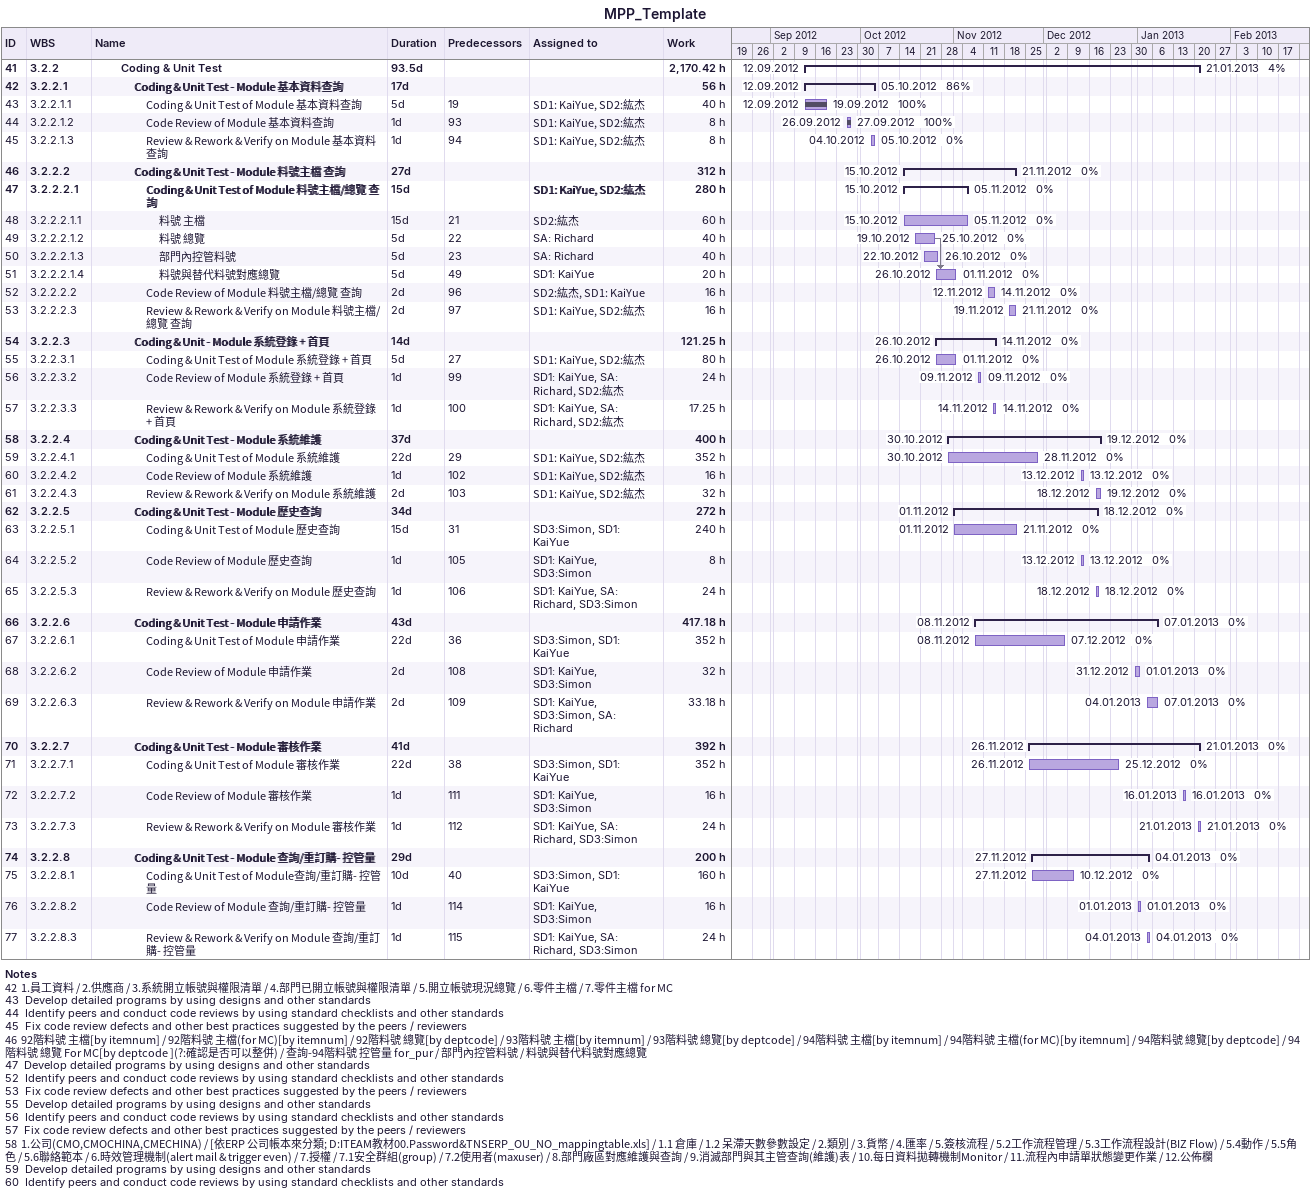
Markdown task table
MPP_Template

| ID | WBS | Task | Duration | Start | Finish | Predecessors | Resources | % complete | Work (h) |
|---|---|---|---|---|---|---|---|---|---|
| 41 | 3.2.2 | **Coding & Unit Test** | 93.5d | 2012-09-12 | 2013-01-21 |  |  | 4 | 2170.42 |
| 42 | 3.2.2.1 | **Coding & Unit Test - Module 基本資料查詢** | 17d | 2012-09-12 | 2012-10-05 |  |  | 86 | 56 |
| 43 | 3.2.2.1.1 | Coding & Unit Test of Module 基本資料查詢 | 5d | 2012-09-12 | 2012-09-19 | 19 | SD1: KaiYue, SD2:紘杰 | 100 | 40 |
| 44 | 3.2.2.1.2 | Code Review of Module 基本資料查詢 | 1d | 2012-09-26 | 2012-09-27 | 93 | SD1: KaiYue, SD2:紘杰 | 100 | 8 |
| 45 | 3.2.2.1.3 | Review & Rework & Verify on Module 基本資料查詢 | 1d | 2012-10-04 | 2012-10-05 | 94 | SD1: KaiYue, SD2:紘杰 | 0 | 8 |
| 46 | 3.2.2.2 | **Coding & Unit Test - Module 料號主檔 查詢** | 27d | 2012-10-15 | 2012-11-21 |  |  | 0 | 312 |
| 47 | 3.2.2.2.1 | **Coding & Unit Test of Module 料號主檔/總覽 查詢** | 15d | 2012-10-15 | 2012-11-05 |  | SD1: KaiYue, SD2:紘杰 | 0 | 280 |
| 48 | 3.2.2.2.1.1 | 料號 主檔 | 15d | 2012-10-15 | 2012-11-05 | 21 | SD2:紘杰 | 0 | 60 |
| 49 | 3.2.2.2.1.2 | 料號 總覽 | 5d | 2012-10-19 | 2012-10-25 | 22 | SA: Richard | 0 | 40 |
| 50 | 3.2.2.2.1.3 | 部門內控管料號 | 5d | 2012-10-22 | 2012-10-26 | 23 | SA: Richard | 0 | 40 |
| 51 | 3.2.2.2.1.4 | 料號與替代料號對應總覽 | 5d | 2012-10-26 | 2012-11-01 | 49 | SD1: KaiYue | 0 | 20 |
| 52 | 3.2.2.2.2 | Code Review of Module 料號主檔/總覽 查詢 | 2d | 2012-11-12 | 2012-11-14 | 96 | SD2:紘杰, SD1: KaiYue | 0 | 16 |
| 53 | 3.2.2.2.3 | Review & Rework & Verify on Module 料號主檔/總覽 查詢 | 2d | 2012-11-19 | 2012-11-21 | 97 | SD1: KaiYue, SD2:紘杰 | 0 | 16 |
| 54 | 3.2.2.3 | **Coding & Unit - Module 系統登錄 + 首頁** | 14d | 2012-10-26 | 2012-11-14 |  |  | 0 | 121.25 |
| 55 | 3.2.2.3.1 | Coding & Unit Test of Module 系統登錄 + 首頁 | 5d | 2012-10-26 | 2012-11-01 | 27 | SD1: KaiYue, SD2:紘杰 | 0 | 80 |
| 56 | 3.2.2.3.2 | Code Review of Module 系統登錄 + 首頁 | 1d | 2012-11-09 | 2012-11-09 | 99 | SD1: KaiYue, SA: Richard, SD2:紘杰 | 0 | 24 |
| 57 | 3.2.2.3.3 | Review & Rework & Verify on Module 系統登錄 + 首頁 | 1d | 2012-11-14 | 2012-11-14 | 100 | SD1: KaiYue, SA: Richard, SD2:紘杰 | 0 | 17.25 |
| 58 | 3.2.2.4 | **Coding & Unit Test - Module 系統維護** | 37d | 2012-10-30 | 2012-12-19 |  |  | 0 | 400 |
| 59 | 3.2.2.4.1 | Coding & Unit Test of Module 系統維護 | 22d | 2012-10-30 | 2012-11-28 | 29 | SD1: KaiYue, SD2:紘杰 | 0 | 352 |
| 60 | 3.2.2.4.2 | Code Review of Module 系統維護 | 1d | 2012-12-13 | 2012-12-13 | 102 | SD1: KaiYue, SD2:紘杰 | 0 | 16 |
| 61 | 3.2.2.4.3 | Review & Rework & Verify on Module 系統維護 | 2d | 2012-12-18 | 2012-12-19 | 103 | SD1: KaiYue, SD2:紘杰 | 0 | 32 |
| 62 | 3.2.2.5 | **Coding & Unit Test - Module 歷史查詢** | 34d | 2012-11-01 | 2012-12-18 |  |  | 0 | 272 |
| 63 | 3.2.2.5.1 | Coding & Unit Test of Module 歷史查詢 | 15d | 2012-11-01 | 2012-11-21 | 31 | SD3:Simon, SD1: KaiYue | 0 | 240 |
| 64 | 3.2.2.5.2 | Code Review of Module 歷史查詢 | 1d | 2012-12-13 | 2012-12-13 | 105 | SD1: KaiYue, SD3:Simon | 0 | 8 |
| 65 | 3.2.2.5.3 | Review & Rework & Verify on Module 歷史查詢 | 1d | 2012-12-18 | 2012-12-18 | 106 | SD1: KaiYue, SA: Richard, SD3:Simon | 0 | 24 |
| 66 | 3.2.2.6 | **Coding & Unit Test - Module 申請作業** | 43d | 2012-11-08 | 2013-01-07 |  |  | 0 | 417.18 |
| 67 | 3.2.2.6.1 | Coding & Unit Test of Module 申請作業 | 22d | 2012-11-08 | 2012-12-07 | 36 | SD3:Simon, SD1: KaiYue | 0 | 352 |
| 68 | 3.2.2.6.2 | Code Review of Module 申請作業 | 2d | 2012-12-31 | 2013-01-01 | 108 | SD1: KaiYue, SD3:Simon | 0 | 32 |
| 69 | 3.2.2.6.3 | Review & Rework & Verify on Module 申請作業 | 2d | 2013-01-04 | 2013-01-07 | 109 | SD1: KaiYue, SD3:Simon, SA: Richard | 0 | 33.18 |
| 70 | 3.2.2.7 | **Coding & Unit Test - Module 審核作業** | 41d | 2012-11-26 | 2013-01-21 |  |  | 0 | 392 |
| 71 | 3.2.2.7.1 | Coding & Unit Test of Module 審核作業 | 22d | 2012-11-26 | 2012-12-25 | 38 | SD3:Simon, SD1: KaiYue | 0 | 352 |
| 72 | 3.2.2.7.2 | Code Review of Module 審核作業 | 1d | 2013-01-16 | 2013-01-16 | 111 | SD1: KaiYue, SD3:Simon | 0 | 16 |
| 73 | 3.2.2.7.3 | Review & Rework & Verify on Module 審核作業 | 1d | 2013-01-21 | 2013-01-21 | 112 | SD1: KaiYue, SA: Richard, SD3:Simon | 0 | 24 |
| 74 | 3.2.2.8 | **Coding & Unit Test - Module 查詢/重訂購- 控管量** | 29d | 2012-11-27 | 2013-01-04 |  |  | 0 | 200 |
| 75 | 3.2.2.8.1 | Coding & Unit Test of Module查詢/重訂購- 控管量 | 10d | 2012-11-27 | 2012-12-10 | 40 | SD3:Simon, SD1: KaiYue | 0 | 160 |
| 76 | 3.2.2.8.2 | Code Review of Module 查詢/重訂購- 控管量 | 1d | 2013-01-01 | 2013-01-01 | 114 | SD1: KaiYue, SD3:Simon | 0 | 16 |
| 77 | 3.2.2.8.3 | Review & Rework & Verify on Module 查詢/重訂購- 控管量 | 1d | 2013-01-04 | 2013-01-04 | 115 | SD1: KaiYue, SA: Richard, SD3:Simon | 0 | 24 |

Notes
- 42: 1.員工資料 / 2.供應商 / 3.系統開立帳號與權限清單 / 4.部門已開立帳號與權限清單 / 5.開立帳號現況總覽 / 6.零件主檔 / 7.零件主檔 for MC
- 43: Develop detailed programs by using designs and other standards
- 44: Identify peers and conduct code reviews by using standard checklists and other standards
- 45: Fix code review defects and other best practices suggested by the peers / reviewers
- 46: 92階料號 主檔[by itemnum] / 92階料號 主檔(for MC)[by itemnum] / 92階料號 總覽[by deptcode] / 93階料號 主檔[by itemnum] / 93階料號 總覽[by deptcode] / 94階料號 主檔[by itemnum] / 94階料號 主檔(for MC)[by itemnum] / 94階料號 總覽[by deptcode] / 94階料號 總覽 For MC[by deptcode ](?:確認是否可以整併) / 查詢-94階料號 控管量 for_pur / 部門內控管料號 / 料號與替代料號對應總覽
- 47: Develop detailed programs by using designs and other standards
- 52: Identify peers and conduct code reviews by using standard checklists and other standards
- 53: Fix code review defects and other best practices suggested by the peers / reviewers
- 55: Develop detailed programs by using designs and other standards
- 56: Identify peers and conduct code reviews by using standard checklists and other standards
- 57: Fix code review defects and other best practices suggested by the peers / reviewers
- 58: 1.公司(CMO,CMOCHINA,CMECHINA) / [依ERP 公司帳本來分類; D:ITEAM教材00.Password&TNSERP_OU_NO_mappingtable.xls] / 1.1 倉庫 / 1.2 呆滯天數參數設定 / 2.類別 / 3.貨幣 / 4.匯率 / 5.簽核流程 / 5.2工作流程管理 / 5.3工作流程設計(BIZ Flow) / 5.4動作 / 5.5角色 / 5.6聯絡範本 / 6.時效管理機制(alert mail & trigger even) / 7.授權 / 7.1安全群組(group) / 7.2使用者(maxuser) / 8.部門廠區對應維護與查詢 / 9.消滅部門與其主管查詢(維護)表 / 10.每日資料拋轉機制Monitor / 11.流程內申請單狀態變更作業 / 12.公佈欄
- 59: Develop detailed programs by using designs and other standards
- 60: Identify peers and conduct code reviews by using standard checklists and other standards
